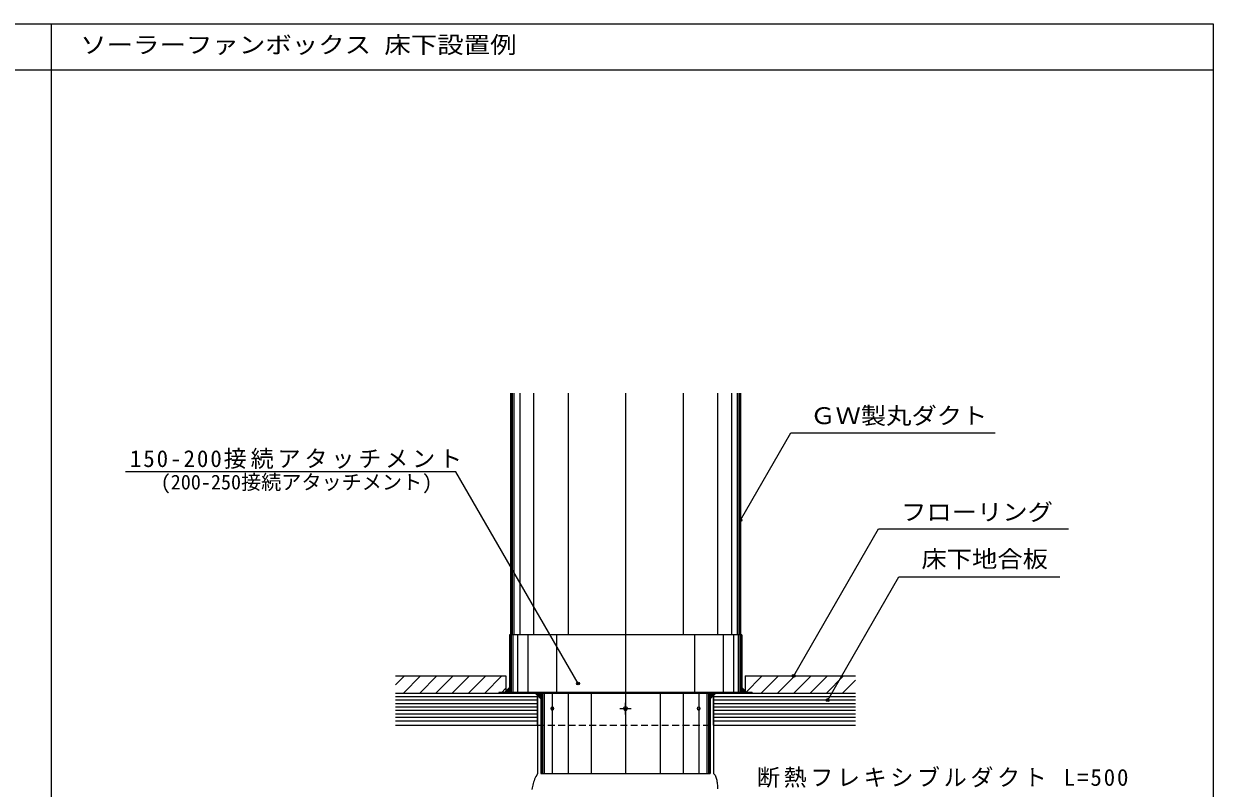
# Model space of a CAD drawing. Units: millimetres at full size, sheet at 1:5; details may follow other scales. Extents: x -2117 to 2003, y -602 to 803.
# Drawn here: x 969 to 2003, y 139 to 803 of the extents above; entities that cross this region are included whole.
import ezdxf
from ezdxf.enums import TextEntityAlignment as Align

# ---------------------------------------------------------------- set-up
doc = ezdxf.new("R2010")
doc.units = ezdxf.units.MM
doc.header["$LTSCALE"] = 5
doc.header["$PDMODE"] = 32
doc.header["$PDSIZE"] = 2.5
doc.linetypes.add('CHAIN1', pattern=[8, 5, -1, 1, -1])
doc.linetypes.add('DASHED1', pattern=[1.8, 1.2, -0.6])
doc.layers.add('0-0_中心線', color=4, linetype='Continuous')
doc.layers.add('F-0', color=4, linetype='Continuous')
doc.styles.add('ＭＳ ゴシック', font='')
doc.styles.get('ＭＳ ゴシック').set_extended_font_data('MS Gothic')

msp = doc.modelspace()

# ---------------------------------------------------------------- linework, layer by layer
at = {"layer": '0-0_中心線', "color": 7}
for p, q in [((1391.845, 482.373), (1391.845, 272.373)), ((1392.345, 482.373), (1392.345, 272.373)), ((1393.345, 482.373), (1393.345, 272.373)), ((1394.845, 482.373), (1394.845, 272.373)), ((1399.845, 482.373), (1399.845, 272.373)), ((1411.845, 482.373), (1411.845, 272.373)), ((1441.845, 482.373), (1441.845, 272.373)), ((1491.845, 482.373), (1491.845, 272.373)), ((1541.845, 482.373), (1541.845, 272.373)), ((1571.845, 482.373), (1571.845, 272.373)), ((1583.845, 482.373), (1583.845, 272.373)), ((1588.845, 482.373), (1588.845, 272.373)), ((1590.345, 482.373), (1590.345, 272.373)), ((1591.345, 482.373), (1591.345, 272.373)), ((1591.845, 482.373), (1591.845, 272.373)), ((1592.845, 272.373), (1390.845, 272.373)), ((1390.845, 272.373), (1390.845, 222.373)), ((1592.845, 272.373), (1390.845, 272.373)), ((1591.845, 272.373), (1391.845, 272.373)), ((1592.845, 272.373), (1592.845, 222.373)), ((1592.845, 272.373), (1592.845, 222.373)), ((1595.845, 236.873), (1595.845, 222.373)), ((1595.845, 236.873), (1691.845, 236.873)), ((1291.845, 221.873), (1415.345, 221.873)), ((1601.845, 221.873), (1381.845, 221.873)), ((1415.345, 193.873), (1415.345, 221.873)), ((1415.345, 221.873), (1415.345, 151.873)), ((1418.345, 221.873), (1565.345, 221.873)), ((1565.345, 221.873), (1565.345, 151.873)), ((1568.345, 221.873), (1691.845, 221.873)), ((1568.345, 193.873), (1568.345, 221.873)), ((1568.345, 221.873), (1568.345, 151.873)), ((1601.845, 222.373), (1601.845, 221.873)), ((1291.845, 193.873), (1415.345, 193.873)), ((1568.345, 193.873), (1691.845, 193.873))]:
    msp.add_line(p, q, dxfattribs=at)
at = {"layer": '0-0_中心線'}
for p, q in [((1591.845, 371.967), (1635.675, 447.882)), ((1635.675, 447.882), (1813.234, 447.882)), ((1344.436, 414.004), (1057.178, 414.004)), ((1450.557, 230.198), (1344.436, 414.004)), ((1638.055, 236.873), (1711.704, 364.437)), ((1711.704, 364.437), (1876.823, 364.437)), ((1667.598, 215.817), (1729.399, 322.861)), ((1729.399, 322.861), (1869.524, 322.861)), ((1390.945, 272.373), (1390.945, 222.373)), ((1391.045, 272.373), (1391.045, 222.373)), ((1391.345, 272.373), (1391.345, 222.373)), ((1392.345, 272.373), (1392.345, 222.373)), ((1393.845, 272.373), (1393.845, 222.373)), ((1397.845, 272.373), (1397.845, 222.373)), ((1406.845, 272.373), (1406.845, 222.373)), ((1431.845, 272.373), (1431.845, 222.373)), ((1491.845, 272.373), (1491.845, 222.373)), ((1551.845, 272.373), (1551.845, 222.373)), ((1576.845, 272.373), (1576.845, 222.373)), ((1585.845, 272.373), (1585.845, 222.373)), ((1589.845, 272.373), (1589.845, 222.373)), ((1591.345, 272.373), (1591.345, 222.373)), ((1592.345, 272.373), (1592.345, 222.373)), ((1592.645, 272.373), (1592.645, 222.373)), ((1592.745, 272.373), (1592.745, 222.373)), ((1291.845, 229.123), (1299.595, 236.873)), ((1298.737, 221.873), (1313.737, 236.873)), ((1312.879, 221.873), (1327.879, 236.873)), ((1327.022, 221.873), (1342.022, 236.873)), ((1341.164, 221.873), (1356.164, 236.873)), ((1355.306, 221.873), (1370.306, 236.873)), ((1369.448, 221.873), (1384.448, 236.873)), ((1595.722, 221.873), (1610.722, 236.873)), ((1609.864, 221.873), (1624.864, 236.873)), ((1624.006, 221.873), (1639.006, 236.873)), ((1638.148, 221.873), (1653.148, 236.873)), ((1652.291, 221.873), (1667.291, 236.873)), ((1666.433, 221.873), (1681.433, 236.873)), ((1680.575, 221.873), (1691.845, 233.143)), ((1291.845, 218.873), (1415.345, 218.873)), ((1383.59, 221.873), (1387.845, 226.128)), ((1390.845, 226.609), (1386.609, 222.373)), ((1418.345, 216.873), (1413.345, 221.873)), ((1418.442, 221.873), (1418.442, 151.873)), ((1418.592, 221.873), (1418.592, 151.873)), ((1418.892, 221.873), (1418.892, 151.873)), ((1419.692, 221.873), (1419.692, 151.873)), ((1421.192, 221.873), (1421.192, 151.873)), ((1428.192, 221.873), (1428.192, 151.873)), ((1441.845, 221.873), (1441.845, 151.873)), ((1461.845, 221.873), (1461.845, 151.873)), ((1491.845, 221.873), (1491.845, 151.873)), ((1521.845, 221.873), (1521.845, 151.873)), ((1541.845, 221.873), (1541.845, 151.873)), ((1555.498, 221.873), (1555.498, 151.873)), ((1562.498, 221.873), (1562.498, 151.873)), ((1563.998, 221.873), (1563.998, 151.873)), ((1564.798, 221.873), (1564.798, 151.873)), ((1565.098, 221.873), (1565.098, 151.873)), ((1565.248, 221.873), (1565.248, 151.873)), ((1565.345, 216.873), (1570.345, 221.873)), ((1568.345, 218.873), (1691.845, 218.873)), ((1592.845, 226.609), (1597.081, 222.373)), ((1291.845, 215.873), (1415.345, 215.873)), ((1291.845, 212.873), (1415.345, 212.873)), ((1291.845, 209.873), (1415.345, 209.873)), ((1291.845, 206.873), (1415.345, 206.873)), ((1568.345, 215.873), (1691.845, 215.873)), ((1568.345, 212.873), (1691.845, 212.873)), ((1568.345, 209.873), (1691.845, 209.873)), ((1568.345, 206.873), (1691.845, 206.873)), ((1291.845, 203.873), (1415.345, 203.873)), ((1291.845, 200.873), (1415.345, 200.873)), ((1291.845, 197.873), (1415.345, 197.873)), ((1568.345, 203.873), (1691.845, 203.873)), ((1568.345, 200.873), (1691.845, 200.873)), ((1568.345, 197.873), (1691.845, 197.873))]:
    msp.add_line(p, q, dxfattribs=at)
at = {"layer": '0-0_中心線', "linetype": 'CHAIN1'}
for p, q in [((1486.845, 208.373), (1496.845, 208.373)), ((1491.845, 203.373), (1491.845, 213.373))]:
    msp.add_line(p, q, dxfattribs=at)
at = {"layer": '0-0_中心線', "linetype": 'DASHED1'}
msp.add_line((1415.345, 193.873), (1568.345, 193.873), dxfattribs=at)
at = {"layer": '0-0_中心線', "color": 7}
for points in [[(1291.845, 236.873), (1387.845, 236.873), (1387.845, 222.373)], [(1601.845, 222.373), (1381.845, 222.373), (1381.845, 221.873)], [(1418.345, 221.873), (1418.345, 151.873), (1565.345, 151.873)], [(1415.345, 151.873), (1414.625, 150.649), (1413.969, 149.426), (1413.373, 148.201), (1412.834, 146.972), (1412.35, 145.737), (1411.917, 144.493), (1411.53, 143.239), (1411.186, 141.972), (1410.881, 140.692), (1410.612, 139.396), (1410.376, 138.084)], [(1568.345, 151.873), (1569.069, 151.222), (1569.652, 150.506), (1570.118, 149.728), (1570.49, 148.892), (1570.785, 148.005), (1571.02, 147.07), (1571.207, 146.095), (1571.358, 145.084), (1571.481, 144.044), (1571.585, 142.978), (1571.674, 141.891), (1571.755, 140.787), (1571.831, 139.668), (1571.904, 138.537)]]:
    msp.add_lwpolyline(points, dxfattribs=at)
msp.add_circle((1491.845, 208.373), 1.65, dxfattribs=at)
for centre in [(1428.192, 208.373), (1555.498, 208.373)]:
    msp.add_ellipse(centre, major_axis=(0, 1.65), ratio=0.6, dxfattribs=at)
at = {"layer": '0-0_中心線', "color": 5}
for p in [(1591.845, 371.967), (1638.055, 236.873), (1450.557, 230.198), (1667.598, 215.817)]:
    msp.add_point(p, dxfattribs=at)
at = {"layer": '0-0_中心線', "color": 254}
for points in [[(1390.845, 226.609), (1390.845, 222.373), (1386.609, 222.373)], [(1418.345, 216.873), (1418.345, 221.873), (1413.345, 221.873)], [(1565.345, 216.873), (1570.345, 221.873), (1565.345, 221.873)], [(1592.845, 226.609), (1592.845, 222.373), (1597.081, 222.373)]]:
    msp.add_solid(points, dxfattribs=at)
at = {"layer": 'F-0', "color": 7}
msp.add_line((992.753, -501.677), (992.753, 803.323), dxfattribs=at)
at = {"layer": 'F-0', "color": 5}
for p, q in [((2002.753, 803.323), (2002.753, -601.677)), ((-17.247, 763.323), (2002.753, 763.323))]:
    msp.add_line(p, q, dxfattribs=at)
msp.add_lwpolyline([(-17.247, -601.677), (-17.247, 803.323), (2002.753, 803.323)], dxfattribs=at)

# ---------------------------------------------------------------- texts
at = {"layer": '0-0_中心線', "color": 7, "style": 'ＭＳ ゴシック', "width": 1.1}
for s, p in [('ＧＷ製丸ダクト', (1652.431, 451.135)), ('フローリング', (1731.435, 367.425)), ('床下地合板', (1749.112, 326.607))]:
    msp.add_text(s, height=14.66, dxfattribs=at).set_placement(p, align=Align.BOTTOM_LEFT)
at = {"layer": '0-0_中心線', "color": 7, "style": 'ＭＳ ゴシック'}
msp.add_text('(200-250接続アタッチメント)', height=12.83, dxfattribs=at).set_placement((1087.75, 394.888), align=Align.BOTTOM_LEFT)
at = {"layer": '0-0_中心線', "color": 7, "char_height": 14.66, "attachment_point": 7, "style": 'ＭＳ ゴシック'}
for s, insert in [('\\T1.17;150-200接続アタッチメント', (1060.879, 416.611)), ('\\T1.16;断熱フレキシブルダクト\\~L=500', (1606.101, 139.516))]:
    msp.add_mtext(s, dxfattribs=dict(at, insert=insert))
at = {"layer": 'F-0', "color": 7, "style": 'ＭＳ ゴシック', "width": 1.15}
msp.add_text('ソーラーファンボックス 床下設置例', height=14.66, dxfattribs=at).set_placement((1017.753, 773.323), align=Align.BOTTOM_LEFT)

doc.saveas('drawing.dxf')
